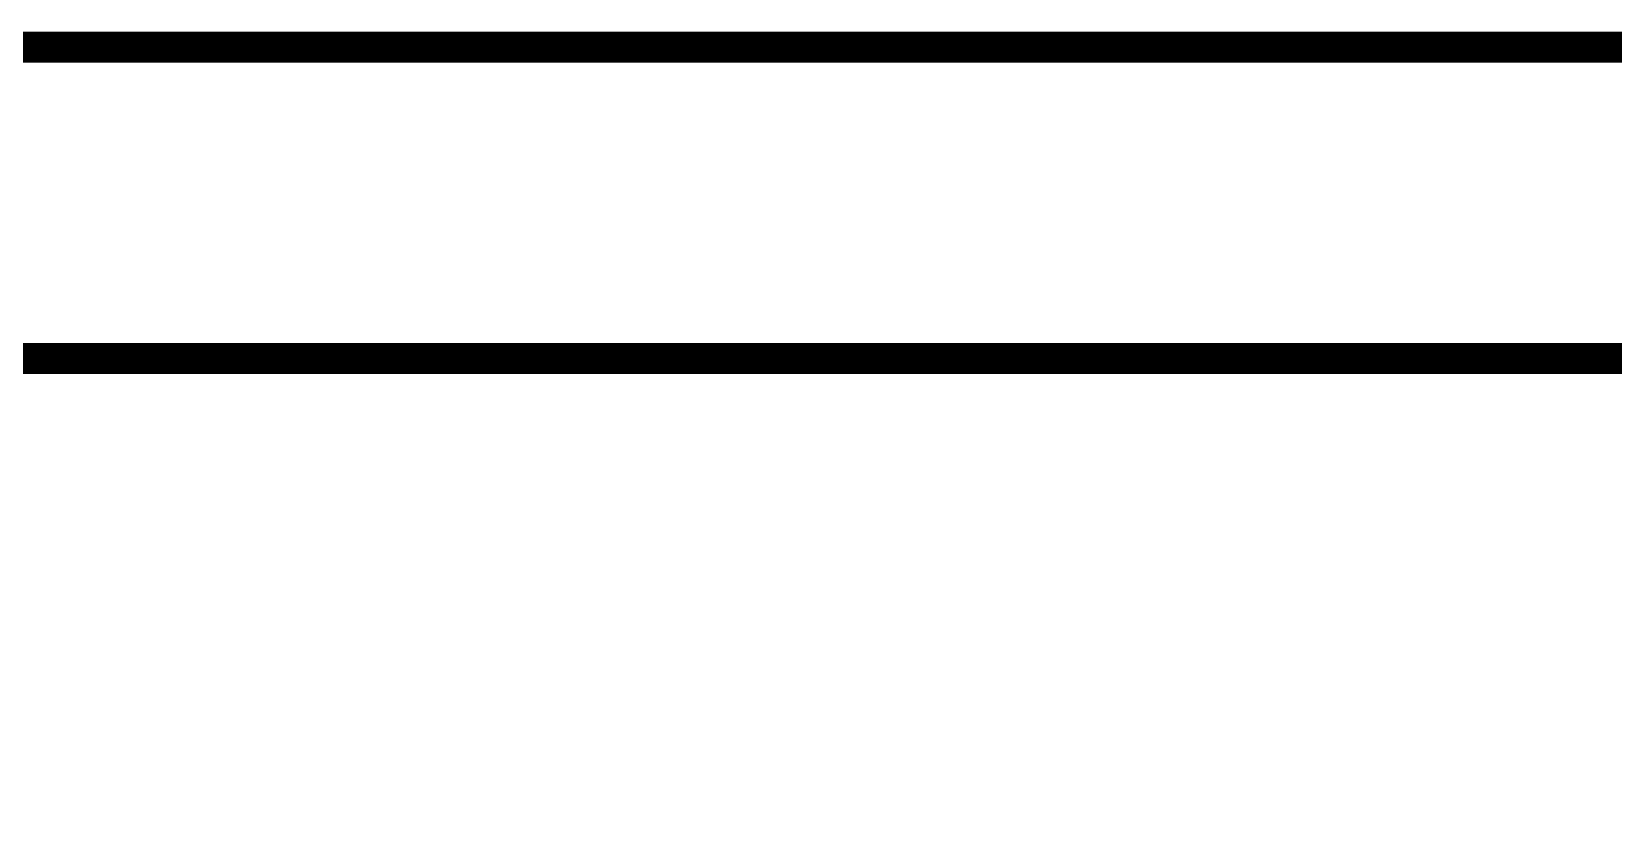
# Model space of a CAD drawing. Extents: x -954573 to -862445, y 800629 to 844719.
# Drawn here: x -867927 to -865388, y 829441 to 830715 of the extents above; entities that cross this region are included whole.
import ezdxf
from ezdxf.enums import TextEntityAlignment as Align

# ---------------------------------------------------------------- set-up
doc = ezdxf.new("R2010")
doc.units = 0
doc.header["$LTSCALE"] = 1000
doc.header["$MEASUREMENT"] = 0
doc.layers.get('Defpoints').update_dxf_attribs({"color": 210})
doc.layers.add('0-cxFrame', color=155, linetype='Continuous')
doc.layers.add('0-cxText', color=131, linetype='Continuous', lineweight=25)
doc.styles.add('cx_tuming', font='simhei.ttf')
doc.styles.add('cx_tuqian1', font='')
doc.styles.add('黑体', font='', dxfattribs={"height": 12})
doc.styles.get('cx_tuqian1').set_extended_font_data('SimSun')
doc.styles.get('黑体').set_extended_font_data('SimHei')

# ---------------------------------------------------------------- blocks, each defined once
blk = doc.blocks.new('zjcx_TT(Dragon)')
at = {"layer": '0-cxFrame', "const_width": 30}
blk.add_lwpolyline([(-7000.000000000002, -10200.16164032678), (-1.818989403545856e-12, -10200.16164032678), (0, 0), (-7000, 0)], close=True, dxfattribs=at)
blk = doc.blocks.new('zjcx_T3(Dragon)')
at = {"layer": '0-cxFrame', "const_width": 50}
blk.add_lwpolyline([(-6999.999999999982, 1.818989403545856e-12), (0, 0), (1.818989403545856e-12, 28700), (-6999.99999999998, 28700)], close=True, dxfattribs=at)
at = {"layer": '0-cxFrame'}
blk.add_blockref('zjcx_TT(Dragon)', (0, 28700), dxfattribs=at)
blk = doc.blocks.new('TK22.A3 L(Dragon)')
at = {"layer": '0-cxFrame', "color": 7, "const_width": 0.5}
blk.add_lwpolyline([(0, 0), (-420, 0), (-420, 297), (0, 297)], close=True, dxfattribs=at)
at = {"layer": '0-cxFrame', "const_width": 0.5}
blk.add_lwpolyline([(-5, 5), (-75, 5), (-75, 292), (-5, 292)], close=True, dxfattribs=at)
at = {"layer": '0-cxFrame', "xscale": 0.01, "yscale": 0.01, "zscale": 0.01}
blk.add_blockref('zjcx_T3(Dragon)', (-5, 5), dxfattribs=at)
at = {"style": '黑体', "flags": 4}
blk.add_attdef('图幅', text='', height=3.3, dxfattribs=at).set_placement((-30, 1), align=Align.RIGHT)
at = {"layer": '0-cxText', "flags": 4}
for tag, height, style, p in [('建设单位', 3.5, 'cx_tuming', (-40, 170)), ('项目名称', 3.5, 'cx_tuming', (-40, 140)), ('子项名称', 3.5, 'cx_tuming', (-40, 110)), ('工程编号', 3.3, 'cx_tuqian1', (-30, 95)), ('图名1', 3.5, 'cx_tuming', (-40, 75.5)), ('图名2', 3.5, 'cx_tuming', (-40, 69.5)), ('图名3', 3.5, 'cx_tuming', (-40, 63.5)), ('出图日期', 3.3, 'cx_tuqian1', (-34, 55)), ('专业', 3.3, 'cx_tuqian1', (-50, 47)), ('图号', 3.3, 'cx_tuqian1', (-50, 39)), ('版次', 3.3, 'cx_tuqian1', (-15, 39))]:
    blk.add_attdef(tag, text='', height=height, dxfattribs=dict(at, style=style)).set_placement(p, align=Align.MIDDLE)
at = {"layer": 'Defpoints', "color": 6, "flags": 4}
for tag, height, style, p in [('dwfname', 4, 'cx_tuqian1', (-77, 7)), ('tufu', 3.3, '黑体', (-7, 7))]:
    blk.add_attdef(tag, text='', height=height, dxfattribs=dict(at, style=style)).set_placement(p, align=Align.RIGHT)

msp = doc.modelspace()

# ---------------------------------------------------------------- block references
at = {"layer": '0-cxFrame', "xscale": 100, "yscale": 100, "zscale": 100}
msp.add_blockref('TK22.A3 L(Dragon)', (-862470, 800990), dxfattribs=at)

doc.saveas('drawing.dxf')
